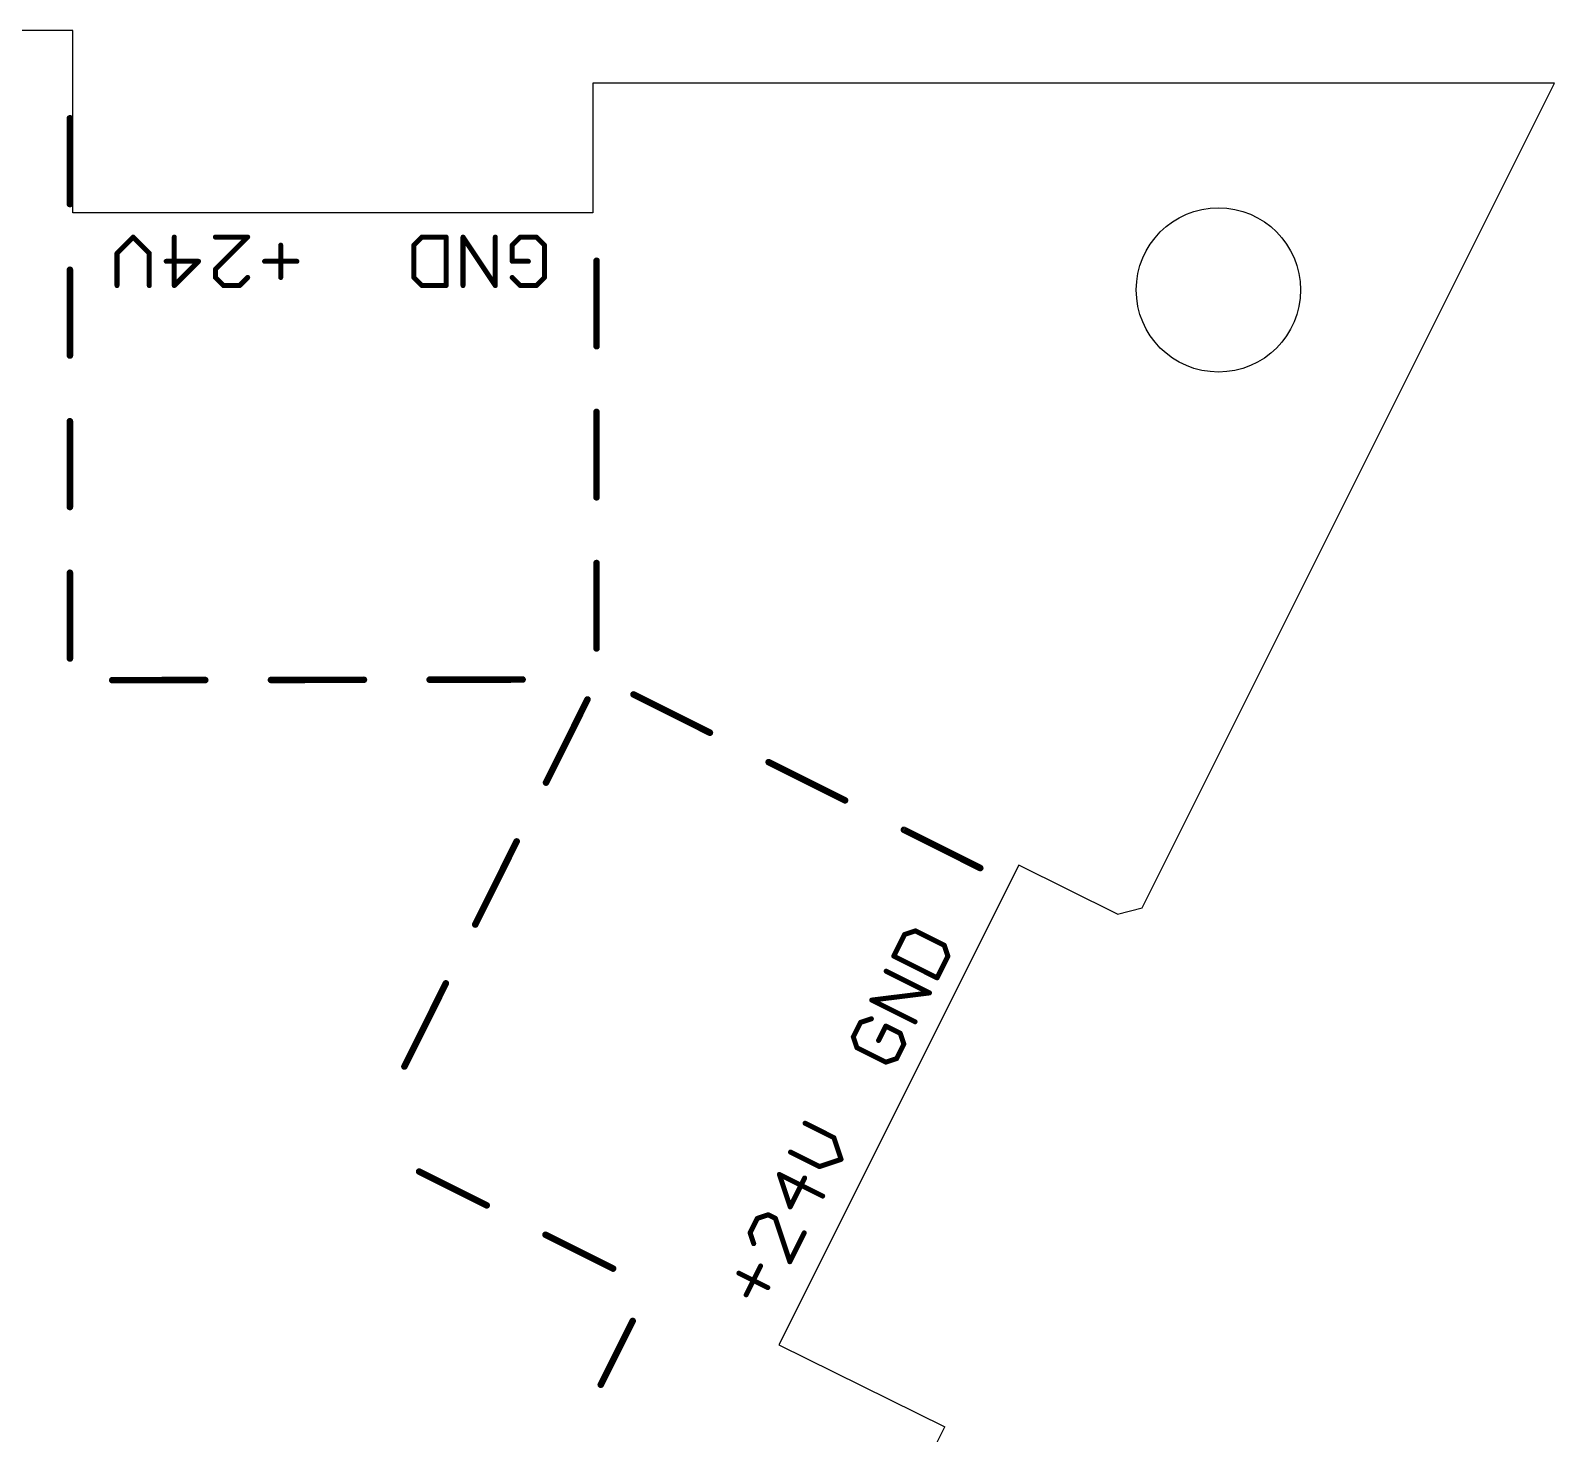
# Model space of a CAD drawing. Extents: x 0 to 87.2, y -0.8 to 54.7.
# Drawn here: x 64.01 to 87.2, y 33.35 to 54.7 of the extents above; entities that cross this region are included whole.
import ezdxf

# ---------------------------------------------------------------- set-up
doc = ezdxf.new("R2010")
doc.units = 0
for name, color, linetype in [('20', 7, 'CONTINUOUS'), ('21', 253, 'CONTINUOUS'), ('25', 253, 'CONTINUOUS')]:
    doc.layers.add(name, color=color, linetype=linetype)

msp = doc.modelspace()

# ---------------------------------------------------------------- linework, layer by layer
at = {"layer": '20'}
for p, q in [((64.6583, 54.7), (45.575, 54.7)), ((64.6583, 51.925), (64.6583, 54.7)), ((87.2, 53.9), (72.5675, 53.898)), ((72.5675, 53.9), (72.5675, 51.925)), ((80.925, 41.35), (87.2, 53.9)), ((72.5675, 51.925), (64.6583, 51.925)), ((79.05, 42), (75.4, 34.7)), ((80.55, 41.25), (79.05, 42)), ((80.55, 41.25), (80.925, 41.35)), ((75.4, 34.7), (77.925, 33.45)), ((69.375, 16.475), (77.925, 33.45))]:
    msp.add_line(p, q, dxfattribs=at)
msp.add_circle((82.0865, 50.7516), 1.25, dxfattribs=at)
at = {"layer": '21', "const_width": 0.0762}
for points in [[(65.5747, 51.5556), (65.3289, 51.3099)], [(65.8204, 51.3099), (65.5747, 51.5556)], [(66.2002, 51.5556), (66.2002, 50.8184)], [(66.8257, 51.5556), (67.3172, 51.5556)], [(67.3172, 51.5556), (66.8257, 51.0642)], [(69.9677, 51.5556), (69.8448, 51.4328)], [(70.3363, 51.5556), (69.9677, 51.5556)], [(70.3363, 50.8184), (70.3363, 51.5556)], [(71.0847, 50.8184), (70.5932, 51.5556)], [(70.5932, 51.5556), (70.5932, 50.8184)], [(71.0847, 51.5556), (71.0847, 50.8184)], [(71.4645, 51.5556), (71.3416, 51.4328)], [(71.7102, 51.5556), (71.4645, 51.5556)], [(71.8331, 51.4328), (71.7102, 51.5556)], [(65.3289, 51.3099), (65.3289, 50.8184)], [(65.8204, 50.8184), (65.8204, 51.3099)], [(67.8199, 50.9413), (67.8199, 51.4328)], [(69.8448, 51.4328), (69.8448, 50.9413)], [(71.3416, 51.4328), (71.3416, 51.187)], [(71.8331, 50.9413), (71.8331, 51.4328)], [(66.5688, 51.187), (66.0773, 51.187)], [(66.2002, 50.8184), (66.5688, 51.187)], [(66.8257, 51.0642), (66.8257, 50.9413)], [(68.0657, 51.187), (67.5742, 51.187)], [(71.3416, 51.187), (71.5874, 51.187)], [(66.8257, 50.9413), (66.9486, 50.8184)], [(66.9486, 50.8184), (67.1944, 50.8184)], [(67.1944, 50.8184), (67.3172, 50.9413)], [(69.8448, 50.9413), (69.9677, 50.8184)], [(69.9677, 50.8184), (70.3363, 50.8184)], [(71.3416, 50.9413), (71.4645, 50.8184)], [(71.4645, 50.8184), (71.7102, 50.8184)], [(71.7102, 50.8184), (71.8331, 50.9413)], [(77.3116, 40.943), (77.1465, 40.6134)], [(77.4764, 40.9978), (77.3116, 40.943)], [(77.9159, 40.7777), (77.4764, 40.9978)], [(77.9708, 40.6129), (77.9159, 40.7777)], [(77.1465, 40.6134), (77.8057, 40.2833)], [(77.8057, 40.2833), (77.9708, 40.6129)], [(77.6907, 40.0535), (77.0315, 40.3836)], [(76.8114, 39.9442), (77.6907, 40.0535)], [(77.4706, 39.6141), (76.8114, 39.9442)], [(76.8062, 39.6594), (76.6413, 39.6046)], [(76.6413, 39.6046), (76.5313, 39.3848)], [(76.5313, 39.3848), (76.5862, 39.22)], [(77.026, 39.5494), (76.9159, 39.3297)], [(77.2457, 39.4394), (77.026, 39.5494)], [(77.3005, 39.2745), (77.2457, 39.4394)], [(76.5862, 39.22), (77.0256, 38.9999)], [(77.1905, 39.0547), (77.3005, 39.2745)], [(77.0256, 38.9999), (77.1905, 39.0547)], [(76.2362, 37.8507), (75.7967, 38.0708)], [(76.3458, 37.5209), (76.2362, 37.8507)], [(75.5766, 37.6313), (76.0161, 37.4112)], [(76.0161, 37.4112), (76.3458, 37.5209)], [(76.0658, 36.9616), (75.4066, 37.2917)], [(75.4066, 37.2917), (75.5711, 36.7971)], [(75.5711, 36.7971), (75.7912, 37.2365)], [(75.0715, 36.6225), (74.9614, 36.4028)], [(75.2363, 36.6774), (75.0715, 36.6225)], [(75.3462, 36.6224), (75.2363, 36.6774)], [(75.5656, 35.9628), (75.3462, 36.6224)], [(74.9614, 36.4028), (75.0163, 36.2379)], [(75.7857, 36.4023), (75.5656, 35.9628)], [(74.7912, 35.7884), (75.2307, 35.5684)], [(74.9009, 35.4587), (75.121, 35.8981)]]:
    msp.add_lwpolyline(points, dxfattribs=at)
at = {"layer": '21', "const_width": 0.0381}
for points in [[(65.5881, 51.5691, 1), (65.5612, 51.5422)], [(65.5881, 51.5422, 1), (65.5612, 51.5691)], [(66.2193, 51.5556, 1), (66.1812, 51.5556)], [(66.8257, 51.5747, 1), (66.8257, 51.5366)], [(67.3307, 51.5422, 1), (67.3038, 51.5691)], [(67.3172, 51.5366, 1), (67.3172, 51.5747)], [(69.9677, 51.5747, 1), (69.9677, 51.5366)], [(69.9811, 51.5422, 1), (69.9542, 51.5691)], [(70.3553, 51.5556, 1), (70.3172, 51.5556)], [(70.3363, 51.5366, 1), (70.3363, 51.5747)], [(70.6091, 51.5662, 1), (70.5774, 51.5451)], [(70.6123, 51.5556, 1), (70.5742, 51.5556)], [(71.1037, 51.5556, 1), (71.0657, 51.5556)], [(71.4645, 51.5747, 1), (71.4645, 51.5366)], [(71.478, 51.5422, 1), (71.451, 51.5691)], [(71.7237, 51.5691, 1), (71.6968, 51.5422)], [(71.7102, 51.5366, 1), (71.7102, 51.5747)], [(65.3154, 51.3234, 1), (65.3424, 51.2964)], [(65.348, 51.3099, 1), (65.3099, 51.3099)], [(65.8395, 51.3099, 1), (65.8014, 51.3099)], [(65.8069, 51.2964, 1), (65.8339, 51.3234)], [(67.839, 51.4328, 1), (67.8009, 51.4328)], [(69.8638, 51.4328, 1), (69.8258, 51.4328)], [(69.8313, 51.4463, 1), (69.8583, 51.4193)], [(71.3282, 51.4463, 1), (71.3551, 51.4193)], [(71.3607, 51.4328, 1), (71.3226, 51.4328)], [(71.8522, 51.4328, 1), (71.8141, 51.4328)], [(71.8196, 51.4193, 1), (71.8466, 51.4463)], [(66.0773, 51.2061, 1), (66.0773, 51.168)], [(66.5823, 51.1736, 1), (66.5553, 51.2005)], [(66.5688, 51.168, 1), (66.5688, 51.2061)], [(66.8448, 51.0642, 1), (66.8067, 51.0642)], [(66.8123, 51.0776, 1), (66.8392, 51.0507)], [(67.5742, 51.2061, 1), (67.5742, 51.168)], [(68.0657, 51.168, 1), (68.0657, 51.2061)], [(71.3416, 51.2061, 1), (71.3416, 51.168)], [(71.3226, 51.187, 1), (71.3607, 51.187)], [(71.5874, 51.168, 1), (71.5874, 51.2061)], [(65.3099, 50.8184, 1), (65.348, 50.8184)], [(65.8014, 50.8184, 1), (65.8395, 50.8184)], [(66.1867, 50.8319, 1), (66.2137, 50.805)], [(66.1812, 50.8184, 1), (66.2193, 50.8184)], [(66.8392, 50.9548, 1), (66.8123, 50.9278)], [(66.8067, 50.9413, 1), (66.8448, 50.9413)], [(66.9486, 50.8375, 1), (66.9486, 50.7994)], [(66.9352, 50.805, 1), (66.9621, 50.8319)], [(67.1809, 50.8319, 1), (67.2078, 50.805)], [(67.1944, 50.7994, 1), (67.1944, 50.8375)], [(67.3307, 50.9278, 1), (67.3038, 50.9548)], [(67.8009, 50.9413, 1), (67.839, 50.9413)], [(69.8583, 50.9548, 1), (69.8313, 50.9278)], [(69.8258, 50.9413, 1), (69.8638, 50.9413)], [(69.9677, 50.8375, 1), (69.9677, 50.7994)], [(69.9542, 50.805, 1), (69.9811, 50.8319)], [(70.3172, 50.8184, 1), (70.3553, 50.8184)], [(70.3363, 50.7994, 1), (70.3363, 50.8375)], [(70.5742, 50.8184, 1), (70.6123, 50.8184)], [(71.0657, 50.8184, 1), (71.1037, 50.8184)], [(71.0688, 50.8079, 1), (71.1006, 50.829)], [(71.3551, 50.9548, 1), (71.3282, 50.9278)], [(71.4645, 50.8375, 1), (71.4645, 50.7994)], [(71.451, 50.805, 1), (71.478, 50.8319)], [(71.6968, 50.8319, 1), (71.7237, 50.805)], [(71.7102, 50.7994, 1), (71.7102, 50.8375)], [(71.8141, 50.9413, 1), (71.8522, 50.9413)], [(71.8466, 50.9278, 1), (71.8196, 50.9548)], [(77.3055, 40.961, 1), (77.3176, 40.9249)], [(77.3286, 40.9344, 1), (77.2945, 40.9515)], [(77.485, 41.0148, 1), (77.4679, 40.9808)], [(77.4825, 40.9797, 1), (77.4704, 41.0159)], [(77.934, 40.7838, 1), (77.8978, 40.7717)], [(77.9074, 40.7607, 1), (77.9244, 40.7948)], [(77.155, 40.6304, 1), (77.138, 40.5963)], [(77.1295, 40.6219, 1), (77.1635, 40.6048)], [(77.9527, 40.6068, 1), (77.9888, 40.6189)], [(77.9878, 40.6043, 1), (77.9537, 40.6214)], [(77.04, 40.4007, 1), (77.0229, 40.3666)], [(77.7887, 40.2918, 1), (77.8227, 40.2747)], [(77.7972, 40.2662, 1), (77.8142, 40.3003)], [(76.8199, 39.9612, 1), (76.8029, 39.9271)], [(76.8091, 39.9631, 1), (76.8138, 39.9253)], [(77.6821, 40.0365, 1), (77.6992, 40.0706)], [(77.693, 40.0346, 1), (77.6883, 40.0724)], [(76.8122, 39.6413, 1), (76.8002, 39.6775)], [(76.5494, 39.3909, 1), (76.5132, 39.3788)], [(76.6353, 39.6226, 1), (76.6474, 39.5865)], [(76.6584, 39.596, 1), (76.6243, 39.6131)], [(77.0345, 39.5664, 1), (77.0174, 39.5324)], [(77.043, 39.5409, 1), (77.0089, 39.5579)], [(77.2638, 39.4454, 1), (77.2276, 39.4333)], [(77.2372, 39.4223, 1), (77.2542, 39.4564)], [(77.4621, 39.597, 1), (77.4791, 39.6311)], [(76.5143, 39.3934, 1), (76.5483, 39.3763)], [(76.5947, 39.237, 1), (76.5776, 39.2029)], [(76.5681, 39.2139, 1), (76.6042, 39.226)], [(76.8989, 39.3382, 1), (76.933, 39.3211)], [(77.2825, 39.2685, 1), (77.3186, 39.2805)], [(77.3176, 39.2659, 1), (77.2835, 39.283)], [(77.0196, 39.018, 1), (77.0316, 38.9818)], [(77.0171, 38.9829, 1), (77.0342, 39.0169)], [(77.1735, 39.0633, 1), (77.2075, 39.0462)], [(77.1965, 39.0367, 1), (77.1845, 39.0728)], [(75.8052, 38.0878, 1), (75.7882, 38.0537)], [(76.2542, 37.8567, 1), (76.2181, 37.8447)], [(76.2276, 37.8337, 1), (76.2447, 37.8677)], [(75.5852, 37.6483, 1), (75.5681, 37.6143)], [(76.0101, 37.4293, 1), (76.0221, 37.3932)], [(76.0076, 37.3942, 1), (76.0246, 37.4283)], [(76.3278, 37.5149, 1), (76.3639, 37.527)], [(76.3519, 37.5029, 1), (76.3398, 37.539)], [(75.4151, 37.3087, 1), (75.398, 37.2747)], [(75.4246, 37.2977, 1), (75.3885, 37.2857)], [(75.8082, 37.228, 1), (75.7741, 37.2451)], [(76.0572, 36.9446, 1), (76.0743, 36.9786)], [(75.0654, 36.6406, 1), (75.0775, 36.6044)], [(75.0885, 36.614, 1), (75.0544, 36.631)], [(75.2449, 36.6944, 1), (75.2278, 36.6603)], [(75.2423, 36.6593, 1), (75.2303, 36.6954)], [(75.3643, 36.6284, 1), (75.3281, 36.6163)], [(75.3377, 36.6053, 1), (75.3547, 36.6394)], [(75.5541, 36.8056, 1), (75.5881, 36.7885)], [(75.553, 36.7911, 1), (75.5892, 36.8031)], [(74.9795, 36.4088, 1), (74.9433, 36.3968)], [(74.9444, 36.4113, 1), (74.9785, 36.3943)], [(75.8027, 36.3938, 1), (75.7686, 36.4108)], [(74.9982, 36.2319, 1), (75.0343, 36.2439)], [(75.5486, 35.9714, 1), (75.5826, 35.9543)], [(75.5475, 35.9568, 1), (75.5837, 35.9688)], [(74.7997, 35.8055, 1), (74.7827, 35.7714)], [(75.138, 35.8896, 1), (75.1039, 35.9067)], [(74.8839, 35.4672, 1), (74.9179, 35.4501)], [(75.2221, 35.5513, 1), (75.2392, 35.5854)]]:
    msp.add_lwpolyline(points, format="xyb", dxfattribs=at)
at = {"layer": '25', "const_width": 0.1}
for points in [[(64.6125, 53.3637), (64.6125, 52.0584)], [(72.6248, 51.1952), (72.6248, 49.8952)], [(64.6125, 51.0584), (64.6125, 49.7531)], [(72.6248, 48.8952), (72.6248, 47.5952)], [(64.6125, 48.7531), (64.6125, 47.4478)], [(72.6248, 46.5952), (72.6248, 45.2952)], [(64.6125, 46.4478), (64.6125, 45.1425)], [(65.2575, 44.8125), (66.6715, 44.8148)], [(67.6715, 44.8165), (69.0855, 44.8188)], [(70.0855, 44.8204), (71.4995, 44.8227)], [(71.8562, 43.254), (72.4873, 44.5194)], [(73.1873, 44.5956), (74.3497, 44.0135)], [(75.2439, 43.5658), (76.4063, 42.9837)], [(77.3005, 42.5359), (78.4629, 41.9538)], [(70.7789, 41.0937), (71.4099, 42.3591)], [(69.7015, 38.9335), (70.3326, 40.1988)], [(69.9258, 37.3357), (70.9541, 36.8207)], [(71.8483, 36.373), (72.8766, 35.8581)], [(72.689, 34.091), (73.1748, 35.0616)]]:
    msp.add_lwpolyline(points, dxfattribs=at)
at = {"layer": '25', "const_width": 0.05}
for points in [[(64.6375, 53.3637, 1), (64.5875, 53.3637)], [(64.5875, 52.0584, 1), (64.6375, 52.0584)], [(72.6498, 51.1952, 1), (72.5998, 51.1952)], [(64.6375, 51.0584, 1), (64.5875, 51.0584)], [(72.5998, 49.8952, 1), (72.6498, 49.8952)], [(64.5875, 49.7531, 1), (64.6375, 49.7531)], [(72.6498, 48.8952, 1), (72.5998, 48.8952)], [(64.6375, 48.7531, 1), (64.5875, 48.7531)], [(72.5998, 47.5952, 1), (72.6498, 47.5952)], [(64.5875, 47.4478, 1), (64.6375, 47.4478)], [(72.6498, 46.5952, 1), (72.5998, 46.5952)], [(64.6375, 46.4478, 1), (64.5875, 46.4478)], [(72.5998, 45.2952, 1), (72.6498, 45.2952)], [(64.5875, 45.1425, 1), (64.6375, 45.1425)], [(65.2575, 44.8375, 1), (65.2575, 44.7875)], [(66.6716, 44.7898, 1), (66.6715, 44.8398)], [(67.6715, 44.8415, 1), (67.6716, 44.7915)], [(69.0856, 44.7938, 1), (69.0855, 44.8438)], [(70.0855, 44.8454, 1), (70.0856, 44.7954)], [(71.4996, 44.7977, 1), (71.4995, 44.8477)], [(72.5097, 44.5082, 1), (72.4649, 44.5305)], [(73.1985, 44.618, 1), (73.1761, 44.5733)], [(74.3385, 43.9912, 1), (74.3609, 44.0359)], [(75.2551, 43.5881, 1), (75.2327, 43.5434)], [(71.8338, 43.2651, 1), (71.8786, 43.2428)], [(76.3951, 42.9613, 1), (76.4175, 43.006)], [(77.3116, 42.5583, 1), (77.2893, 42.5136)], [(71.4323, 42.3479, 1), (71.3876, 42.3703)], [(78.4517, 41.9315, 1), (78.474, 41.9762)], [(70.7565, 41.1049, 1), (70.8012, 41.0826)], [(70.3549, 40.1877, 1), (70.3102, 40.21)], [(69.6791, 38.9446, 1), (69.7239, 38.9223)], [(69.937, 37.358, 1), (69.9146, 37.3133)], [(70.9429, 36.7984, 1), (70.9653, 36.8431)], [(71.8595, 36.3953, 1), (71.8371, 36.3506)], [(72.8654, 35.8357, 1), (72.8877, 35.8804)], [(73.1972, 35.0505, 1), (73.1525, 35.0728)], [(72.6667, 34.1022, 1), (72.7114, 34.0798)]]:
    msp.add_lwpolyline(points, format="xyb", dxfattribs=at)

doc.saveas('drawing.dxf')
